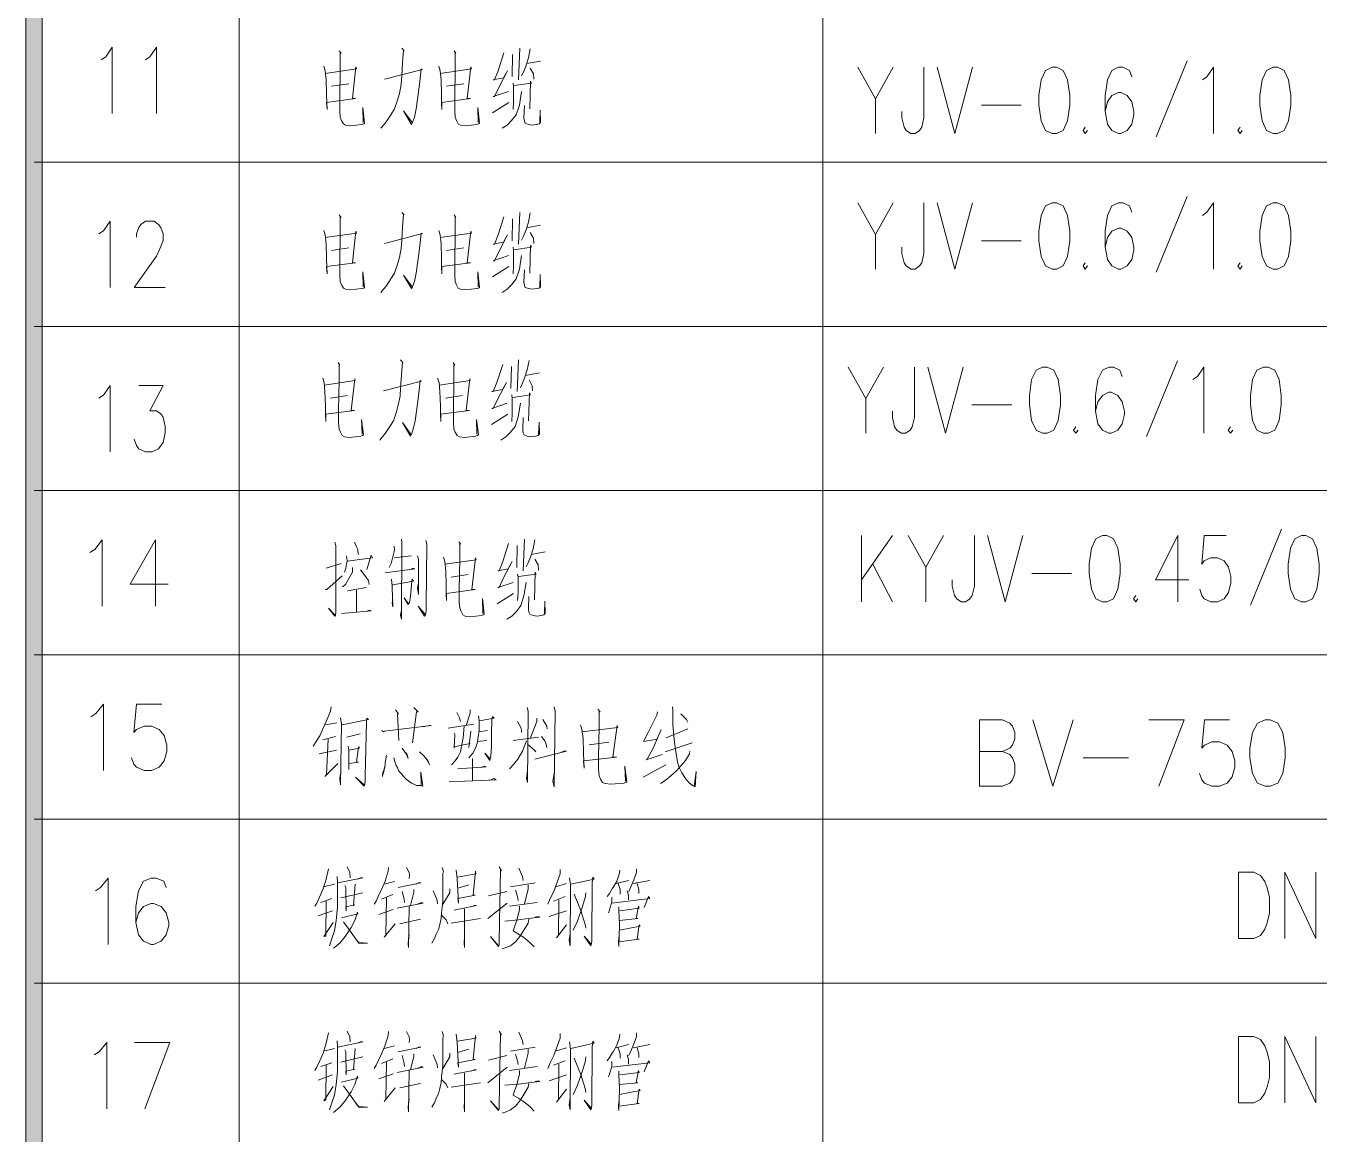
# Model space of a CAD drawing. Header units: millimetres. Extents: x 0 to 586, y 0 to 414.
# Drawn here: x 372.7 to 434.8, y 204.3 to 257.6 of the extents above; entities that cross this region are included whole.
import ezdxf

# ---------------------------------------------------------------- set-up
doc = ezdxf.new("R2010")
doc.units = ezdxf.units.MM

msp = doc.modelspace()

# ---------------------------------------------------------------- hatches: boundary and pattern name
h = msp.add_hatch(color=0)
h.dxf.hatch_style = 2
h.paths.add_polyline_path([(372.685028, 349.013639), (373.47525, 348.223417), (373.47525, 117.323306), (372.685028, 116.536611)])

# ---------------------------------------------------------------- linework, layer by layer
at = {"color": 0, "lineweight": 0}
for points in [[(372.685028, 349.013639), (373.47525, 348.223417), (373.47525, 117.323306), (372.685028, 116.536611)], [(421.996306, 255.573389), (421.675278, 255.421694), (421.463611, 254.966611), (421.357778, 254.208139), (421.357778, 253.753056), (421.463611, 252.994583), (421.675278, 252.5395), (421.996306, 252.387806), (422.207972, 252.387806), (422.525472, 252.5395), (422.737139, 252.994583), (422.842972, 253.753056), (422.842972, 254.208139), (422.737139, 254.966611), (422.525472, 255.421694), (422.207972, 255.573389)], [(432.611389, 255.573389), (432.293889, 255.421694), (432.082222, 254.966611), (431.976389, 254.208139), (431.976389, 253.753056), (432.082222, 252.994583), (432.293889, 252.5395), (432.611389, 252.387806), (432.826583, 252.387806), (433.144083, 252.5395), (433.35575, 252.994583), (433.461583, 253.753056), (433.461583, 254.208139), (433.35575, 254.966611), (433.144083, 255.421694), (432.826583, 255.573389)], [(421.996306, 249.061111), (421.675278, 248.909417), (421.463611, 248.454333), (421.357778, 247.695861), (421.357778, 247.240778), (421.463611, 246.482306), (421.675278, 246.027222), (421.996306, 245.875528), (422.207972, 245.875528), (422.525472, 246.027222), (422.737139, 246.482306), (422.842972, 247.240778), (422.842972, 247.695861), (422.737139, 248.454333), (422.525472, 248.909417), (422.207972, 249.061111)], [(432.611389, 249.061111), (432.293889, 248.909417), (432.082222, 248.454333), (431.976389, 247.695861), (431.976389, 247.240778), (432.082222, 246.482306), (432.293889, 246.027222), (432.611389, 245.875528), (432.826583, 245.875528), (433.144083, 246.027222), (433.35575, 246.482306), (433.461583, 247.240778), (433.461583, 247.695861), (433.35575, 248.454333), (433.144083, 248.909417), (432.826583, 249.061111)], [(421.537694, 241.173), (421.220194, 241.021306), (421.005, 240.56975), (420.899167, 239.811278), (420.899167, 239.356194), (421.005, 238.597722), (421.220194, 238.142639), (421.537694, 237.990944), (421.749361, 237.990944), (422.066861, 238.142639), (422.282056, 238.597722), (422.387889, 239.356194), (422.387889, 239.811278), (422.282056, 240.56975), (422.066861, 241.021306), (421.749361, 241.173)], [(432.156306, 241.173), (431.835278, 241.021306), (431.623611, 240.56975), (431.517778, 239.811278), (431.517778, 239.356194), (431.623611, 238.597722), (431.835278, 238.142639), (432.156306, 237.990944), (432.367972, 237.990944), (432.685472, 238.142639), (432.897139, 238.597722), (433.002972, 239.356194), (433.002972, 239.811278), (432.897139, 240.56975), (432.685472, 241.021306), (432.367972, 241.173)], [(424.416361, 233.07675), (424.095333, 232.925056), (423.883667, 232.469972), (423.777833, 231.7115), (423.777833, 231.256417), (423.883667, 230.497944), (424.095333, 230.042861), (424.416361, 229.891167), (424.628028, 229.891167), (424.945528, 230.042861), (425.157194, 230.497944), (425.266556, 231.256417), (425.266556, 231.7115), (425.157194, 232.469972), (424.945528, 232.925056), (424.628028, 233.07675)], [(433.969583, 233.07675), (433.652083, 232.925056), (433.440417, 232.469972), (433.334583, 231.7115), (433.334583, 231.256417), (433.440417, 230.497944), (433.652083, 230.042861), (433.969583, 229.891167), (434.184778, 229.891167), (434.502278, 230.042861), (434.713944, 230.497944), (434.819778, 231.256417), (434.819778, 231.7115), (434.713944, 232.469972), (434.502278, 232.925056), (434.184778, 233.07675)], [(432.223333, 224.225556), (431.856444, 224.073861), (431.616556, 223.618778), (431.493083, 222.860306), (431.493083, 222.405222), (431.616556, 221.64675), (431.856444, 221.191667), (432.223333, 221.039972), (432.463222, 221.039972), (432.830111, 221.191667), (433.07, 221.64675), (433.193472, 222.405222), (433.193472, 222.860306), (433.07, 223.618778), (432.830111, 224.073861), (432.463222, 224.225556)], [(430.94275, 213.723361), (430.94275, 216.908944), (431.687111, 216.908944), (432.004611, 216.75725), (432.219806, 216.453861), (432.325639, 216.150472), (432.431472, 215.695389), (432.431472, 214.936917), (432.325639, 214.481833), (432.219806, 214.178444), (432.004611, 213.875056), (431.687111, 213.723361)], [(430.94275, 205.83525), (430.94275, 209.020833), (431.687111, 209.020833), (432.004611, 208.869139), (432.219806, 208.56575), (432.325639, 208.262361), (432.431472, 207.807278), (432.431472, 207.048806), (432.325639, 206.593722), (432.219806, 206.290333), (432.004611, 205.986944), (431.687111, 205.83525)]]:
    msp.add_lwpolyline(points, close=True, dxfattribs=at)
for points in [[(382.93675, 348.618528), (382.93675, 116.928194)], [(410.982583, 348.618528), (410.982583, 116.928194)], [(410.982583, 348.618528), (410.982583, 116.928194)], [(410.982583, 348.618528), (410.982583, 116.928194)], [(376.304528, 255.926167), (376.519722, 256.077861), (376.837222, 256.532944), (376.837222, 253.347361)], [(378.42825, 255.926167), (378.639917, 256.077861), (378.960944, 256.532944), (378.960944, 253.347361)], [(387.741583, 256.367139), (387.829778, 256.243667), (387.787444, 256.271889), (387.787444, 255.527528), (387.766278, 254.070556), (387.766278, 253.477889), (387.787444, 253.167444), (387.850944, 253.012222), (387.939139, 252.857), (388.0485, 252.797028), (388.288389, 252.765278), (388.831667, 252.82525), (388.916333, 252.857), (388.962194, 252.88875), (388.874, 253.633111), (388.895167, 252.9205)], [(390.743722, 256.490611), (390.853083, 256.367139), (390.828389, 256.398889), (390.786056, 255.778), (390.743722, 255.157111), (390.722556, 254.751417), (390.634361, 254.3175), (390.525, 253.943556), (390.394472, 253.573139), (390.221611, 253.290917), (390.002889, 252.95225), (389.872361, 252.797028), (389.741833, 252.641806)], [(393.266083, 256.367139), (393.35075, 256.243667), (393.308417, 256.271889), (393.308417, 255.527528), (393.28725, 254.070556), (393.28725, 253.477889), (393.308417, 253.167444), (393.371917, 253.012222), (393.460111, 252.857), (393.569472, 252.797028), (393.809361, 252.765278), (394.352639, 252.82525), (394.437306, 252.857), (394.483167, 252.88875), (394.394972, 253.633111), (394.416139, 252.9205)], [(395.654389, 256.271889), (395.372167, 255.404056), (395.199306, 254.970139), (395.132278, 254.970139), (395.633222, 255.061861), (395.830778, 255.404056), (395.418028, 254.627944), (395.199306, 254.162278), (395.132278, 254.162278), (395.873111, 254.409222)], [(396.067139, 256.180167), (396.045972, 255.125361)], [(396.416389, 256.490611), (396.349361, 254.970139)], [(396.917333, 256.458861), (396.829139, 256.024944), (396.698611, 255.622778), (396.58925, 255.340556), (396.504583, 255.157111)], [(387.004278, 255.622778), (387.067778, 255.404056), (387.113639, 254.970139), (387.134806, 254.28575), (387.134806, 254.225778), (387.155972, 253.541389), (387.134806, 253.883583), (388.52475, 254.070556), (388.373056, 254.070556), (388.545917, 255.591028), (388.570611, 255.495778), (387.067778, 255.280583)], [(389.918222, 255.001889), (391.742083, 255.467556), (391.678583, 255.495778), (391.632722, 255.030111), (391.569222, 254.504472), (391.502194, 254.038806), (391.438694, 253.573139), (391.3505, 253.167444), (391.265833, 252.9205), (391.219972, 252.82525), (390.828389, 253.477889), (391.241139, 252.9205)], [(392.52525, 255.622778), (392.58875, 255.404056), (392.634611, 254.970139), (392.655778, 254.28575), (392.655778, 254.225778), (392.676944, 253.541389), (392.655778, 253.883583), (394.045722, 254.070556), (393.894028, 254.070556), (394.066889, 255.591028), (394.091583, 255.495778), (392.58875, 255.280583)], [(396.740944, 255.74625), (397.41475, 255.869722)], [(396.917333, 255.527528), (397.069028, 255.248833), (397.090194, 255.001889)], [(412.651222, 255.573389), (413.501417, 254.056444), (414.351611, 255.573389)], [(415.836806, 255.573389), (415.836806, 253.146278), (415.730972, 252.691194), (415.625139, 252.5395), (415.413472, 252.387806), (415.201806, 252.387806), (414.986611, 252.5395), (414.880778, 252.691194), (414.774944, 253.146278), (414.774944, 253.449667)], [(416.475333, 255.573389), (417.322, 252.387806), (418.172194, 255.573389)], [(425.816889, 255.118306), (425.711056, 255.421694), (425.393556, 255.573389), (425.181889, 255.573389), (424.860861, 255.421694), (424.649194, 254.966611), (424.543361, 254.208139), (424.543361, 253.449667), (424.649194, 252.842889), (424.860861, 252.5395), (425.181889, 252.387806), (425.287722, 252.387806), (425.605222, 252.5395), (425.816889, 252.842889), (425.922722, 253.297972), (425.922722, 253.449667), (425.816889, 253.90475), (425.605222, 254.208139), (425.287722, 254.359833), (425.181889, 254.359833), (424.860861, 254.208139), (424.649194, 253.90475), (424.543361, 253.449667)], [(428.473306, 255.876778), (426.984583, 252.236111)], [(429.214139, 254.966611), (429.429333, 255.118306), (429.746833, 255.573389), (429.746833, 252.387806)], [(387.374694, 254.659694), (388.200194, 254.783167)], [(392.895667, 254.659694), (393.721167, 254.783167)], [(396.091833, 254.814917), (396.113, 254.659694), (396.113, 253.975306), (396.113, 253.915333), (396.091833, 253.541389)], [(396.134167, 254.691444), (396.980833, 254.814917), (396.9385, 254.906639), (396.892639, 253.573139)], [(396.504583, 254.409222), (396.395222, 253.756583), (396.243528, 253.290917), (396.024806, 253.012222), (395.806083, 252.797028), (395.569722, 252.641806)], [(395.111111, 253.386167), (395.894278, 253.883583)], [(396.635111, 253.728361), (396.610417, 253.135694), (396.635111, 252.980472), (396.677444, 252.88875), (396.829139, 252.82525), (397.023167, 252.797028), (397.220722, 252.82525), (397.35125, 252.857), (397.41475, 252.9205), (397.393583, 253.509639), (397.372417, 252.9205)], [(413.501417, 254.056444), (413.501417, 252.387806)], [(418.599056, 253.753056), (420.507583, 253.753056)], [(423.587333, 252.691194), (423.4815, 252.5395), (423.587333, 252.387806), (423.693167, 252.5395)], [(431.020361, 252.691194), (430.914528, 252.5395), (431.020361, 252.387806), (431.126194, 252.5395)], [(373.080139, 251.011972), (532.599194, 251.011972)], [(428.473306, 249.3645), (426.984583, 245.723833)], [(390.743722, 248.6025), (390.853083, 248.479028), (390.828389, 248.510778), (390.786056, 247.889889), (390.743722, 247.269), (390.722556, 246.863306), (390.634361, 246.429389), (390.525, 246.058972), (390.394472, 245.685028), (390.221611, 245.406333), (390.002889, 245.064139), (389.872361, 244.908917), (389.741833, 244.753694)], [(396.416389, 248.6025), (396.349361, 247.082028)], [(396.917333, 248.574278), (396.829139, 248.136833), (396.698611, 247.734667), (396.58925, 247.455972), (396.504583, 247.269)], [(412.651222, 249.061111), (413.501417, 247.544167), (414.351611, 249.061111)], [(415.836806, 249.061111), (415.836806, 246.634), (415.730972, 246.178917), (415.625139, 246.027222), (415.413472, 245.875528), (415.201806, 245.875528), (414.986611, 246.027222), (414.880778, 246.178917), (414.774944, 246.634), (414.774944, 246.937389)], [(416.475333, 249.061111), (417.322, 245.875528), (418.172194, 249.061111)], [(425.816889, 248.606028), (425.711056, 248.909417), (425.393556, 249.061111), (425.181889, 249.061111), (424.860861, 248.909417), (424.649194, 248.454333), (424.543361, 247.695861), (424.543361, 246.937389), (424.649194, 246.330611), (424.860861, 246.027222), (425.181889, 245.875528), (425.287722, 245.875528), (425.605222, 246.027222), (425.816889, 246.330611), (425.922722, 246.785694), (425.922722, 246.937389), (425.816889, 247.392472), (425.605222, 247.695861), (425.287722, 247.847556), (425.181889, 247.847556), (424.860861, 247.695861), (424.649194, 247.392472), (424.543361, 246.937389)], [(429.214139, 248.454333), (429.429333, 248.606028), (429.746833, 249.061111), (429.746833, 245.875528)], [(376.198694, 247.565333), (376.410361, 247.717028), (376.727861, 248.172111), (376.727861, 244.986528)], [(378.001389, 247.413639), (378.001389, 247.565333), (378.107222, 247.868722), (378.213056, 248.020417), (378.42825, 248.172111), (378.851583, 248.172111), (379.06325, 248.020417), (379.169083, 247.868722), (379.274917, 247.565333), (379.274917, 247.261944), (379.169083, 246.958556), (378.957417, 246.503472), (377.895556, 244.986528), (379.38075, 244.986528)], [(387.741583, 248.479028), (387.829778, 248.355556), (387.787444, 248.387306), (387.787444, 247.639417), (387.766278, 246.182444), (387.766278, 245.593306), (387.787444, 245.279333), (387.850944, 245.124111), (387.939139, 244.968889), (388.0485, 244.908917), (388.288389, 244.877167), (388.831667, 244.940667), (388.916333, 244.968889), (388.962194, 245.000639), (388.874, 245.748528), (388.895167, 245.032389)], [(393.266083, 248.479028), (393.35075, 248.355556), (393.308417, 248.387306), (393.308417, 247.639417), (393.28725, 246.182444), (393.28725, 245.593306), (393.308417, 245.279333), (393.371917, 245.124111), (393.460111, 244.968889), (393.569472, 244.908917), (393.809361, 244.877167), (394.352639, 244.940667), (394.437306, 244.968889), (394.483167, 245.000639), (394.394972, 245.748528), (394.416139, 245.032389)], [(395.654389, 248.387306), (395.372167, 247.515944), (395.199306, 247.082028), (395.132278, 247.082028), (395.633222, 247.17375), (395.830778, 247.515944), (395.418028, 246.739833), (395.199306, 246.274167), (395.132278, 246.274167), (395.873111, 246.524639)], [(396.067139, 248.292056), (396.045972, 247.23725)], [(396.740944, 247.858139), (397.41475, 247.981611)], [(387.004278, 247.734667), (387.067778, 247.515944), (387.113639, 247.082028), (387.134806, 246.397639), (387.134806, 246.337667), (387.155972, 245.653278), (387.134806, 245.995472), (388.52475, 246.182444), (388.373056, 246.182444), (388.545917, 247.702917), (388.570611, 247.611194), (387.067778, 247.392472)], [(389.918222, 247.113778), (391.742083, 247.579444), (391.678583, 247.611194), (391.632722, 247.145528), (391.569222, 246.616361), (391.502194, 246.150694), (391.438694, 245.685028), (391.3505, 245.279333), (391.265833, 245.032389), (391.219972, 244.940667), (390.828389, 245.593306), (391.241139, 245.032389)], [(392.52525, 247.734667), (392.58875, 247.515944), (392.634611, 247.082028), (392.655778, 246.397639), (392.655778, 246.337667), (392.676944, 245.653278), (392.655778, 245.995472), (394.045722, 246.182444), (393.894028, 246.182444), (394.066889, 247.702917), (394.091583, 247.611194), (392.58875, 247.392472)], [(396.917333, 247.639417), (397.069028, 247.360722), (397.090194, 247.113778)], [(413.501417, 247.544167), (413.501417, 245.875528)], [(387.374694, 246.771583), (388.200194, 246.895056)], [(392.895667, 246.771583), (393.721167, 246.895056)], [(396.091833, 246.926806), (396.113, 246.771583), (396.113, 246.087194), (396.113, 246.027222), (396.091833, 245.653278)], [(396.134167, 246.803333), (396.980833, 246.926806), (396.9385, 247.018528), (396.892639, 245.685028)], [(418.599056, 247.240778), (420.507583, 247.240778)], [(396.504583, 246.524639), (396.395222, 245.872), (396.243528, 245.406333), (396.024806, 245.124111), (395.806083, 244.908917), (395.569722, 244.753694)], [(423.587333, 246.178917), (423.4815, 246.027222), (423.587333, 245.875528), (423.693167, 246.027222)], [(431.020361, 246.178917), (430.914528, 246.027222), (431.020361, 245.875528), (431.126194, 246.027222)], [(395.111111, 245.498056), (395.894278, 245.995472)], [(396.635111, 245.84025), (396.610417, 245.251111), (396.635111, 245.095889), (396.677444, 245.000639), (396.829139, 244.940667), (397.023167, 244.908917), (397.220722, 244.940667), (397.35125, 244.968889), (397.41475, 245.032389), (397.393583, 245.621528), (397.372417, 245.032389)], [(373.080139, 243.127389), (532.599194, 243.127389)], [(387.688667, 241.388194), (387.776861, 241.264722), (387.731, 241.296472), (387.731, 240.552111), (387.709833, 239.091611), (387.709833, 238.502472), (387.731, 238.192028), (387.798028, 238.036806), (387.882694, 237.881583), (387.992056, 237.818083), (388.231944, 237.786333), (388.775222, 237.849833), (388.863417, 237.881583), (388.90575, 237.909806), (388.817556, 238.657694), (388.838722, 237.941556)], [(390.687278, 241.511667), (390.796639, 241.388194), (390.775472, 241.419944), (390.729611, 240.799056), (390.687278, 240.178167), (390.666111, 239.772472), (390.577917, 239.338556), (390.472083, 238.968139), (390.341556, 238.594194), (390.165167, 238.3155), (389.949972, 237.973306), (389.819444, 237.818083), (389.688917, 237.662861)], [(393.209639, 241.388194), (393.297833, 241.264722), (393.251972, 241.296472), (393.251972, 240.552111), (393.230806, 239.091611), (393.230806, 238.502472), (393.251972, 238.192028), (393.319, 238.036806), (393.403667, 237.881583), (393.513028, 237.818083), (393.752917, 237.786333), (394.296194, 237.849833), (394.384389, 237.881583), (394.426722, 237.909806), (394.338528, 238.657694), (394.359694, 237.941556)], [(395.601472, 241.296472), (395.31925, 240.425111), (395.142861, 239.991194), (395.079361, 239.991194), (395.580306, 240.086444), (395.774333, 240.425111), (395.361583, 239.649), (395.142861, 239.183333), (395.079361, 239.183333), (395.816667, 239.433806)], [(396.014222, 241.201222), (395.993056, 240.146417)], [(396.359944, 241.511667), (396.296444, 239.991194)], [(396.860889, 241.483444), (396.772694, 241.046), (396.642167, 240.643833), (396.536333, 240.365139), (396.448139, 240.178167)], [(412.192611, 241.173), (413.042806, 239.659583), (413.893, 241.173)], [(415.378194, 241.173), (415.378194, 238.749417), (415.272361, 238.294333), (415.166528, 238.142639), (414.954861, 237.990944), (414.743194, 237.990944), (414.531528, 238.142639), (414.422167, 238.294333), (414.316333, 238.749417), (414.316333, 239.052806)], [(416.016722, 241.173), (416.866917, 237.990944), (417.713583, 241.173)], [(425.358278, 240.721444), (425.252444, 241.021306), (424.934944, 241.173), (424.723278, 241.173), (424.405778, 241.021306), (424.190583, 240.56975), (424.08475, 239.811278), (424.08475, 239.052806), (424.190583, 238.446028), (424.405778, 238.142639), (424.723278, 237.990944), (424.829111, 237.990944), (425.146611, 238.142639), (425.358278, 238.446028), (425.467639, 238.901111), (425.467639, 239.052806), (425.358278, 239.507889), (425.146611, 239.811278), (424.829111, 239.962972), (424.723278, 239.962972), (424.405778, 239.811278), (424.190583, 239.507889), (424.08475, 239.052806)], [(428.014694, 241.476389), (426.5295, 237.83925)], [(428.759056, 240.56975), (428.970722, 240.721444), (429.288222, 241.173), (429.288222, 237.990944)], [(386.947833, 240.643833), (387.014861, 240.425111), (387.057194, 239.991194), (387.078361, 239.306806), (387.078361, 239.246833), (387.099528, 238.562444), (387.078361, 238.904639), (388.471833, 239.091611), (388.320139, 239.091611), (388.493, 240.612083), (388.514167, 240.520361), (387.014861, 240.301639)], [(389.861778, 240.022944), (391.689167, 240.488611), (391.622139, 240.520361), (391.579806, 240.054694), (391.512778, 239.525528), (391.449278, 239.059861), (391.38225, 238.594194), (391.297583, 238.192028), (391.209389, 237.941556), (391.167056, 237.849833), (390.775472, 238.502472), (391.188222, 237.941556)], [(392.468806, 240.643833), (392.535833, 240.425111), (392.578167, 239.991194), (392.599333, 239.306806), (392.599333, 239.246833), (392.624028, 238.562444), (392.599333, 238.904639), (393.992806, 239.091611), (393.841111, 239.091611), (394.013972, 240.612083), (394.035139, 240.520361), (392.535833, 240.301639)], [(396.688028, 240.767306), (397.361833, 240.890778)], [(396.860889, 240.552111), (397.012583, 240.269889), (397.03375, 240.022944)], [(376.198694, 239.677222), (376.410361, 239.828917), (376.727861, 240.284), (376.727861, 237.098417)], [(378.107222, 240.284), (379.274917, 240.284), (378.639917, 239.070444), (378.957417, 239.070444), (379.169083, 238.91875), (379.274917, 238.767056), (379.38075, 238.311972), (379.38075, 238.008583), (379.274917, 237.5535), (379.06325, 237.250111), (378.74575, 237.098417), (378.42825, 237.098417), (378.107222, 237.250111), (378.001389, 237.401806), (377.895556, 237.705194)], [(396.077722, 239.7125), (396.927917, 239.835972), (396.882056, 239.931222), (396.839722, 238.594194)], [(387.31825, 239.68075), (388.14375, 239.804222)], [(392.839222, 239.68075), (393.664722, 239.804222)], [(396.448139, 239.433806), (396.338778, 238.781167), (396.187083, 238.3155), (395.968361, 238.036806), (395.753167, 237.818083), (395.513278, 237.662861)], [(396.035389, 239.835972), (396.056556, 239.68075), (396.056556, 238.996361), (396.056556, 238.936389), (396.035389, 238.562444)], [(413.042806, 239.659583), (413.042806, 237.990944)], [(418.140444, 239.356194), (420.0525, 239.356194)], [(395.058194, 238.407222), (395.837833, 238.904639)], [(396.578667, 238.749417), (396.5575, 238.160278), (396.578667, 238.005056), (396.621, 237.909806), (396.772694, 237.849833), (396.97025, 237.818083), (397.164278, 237.849833), (397.294806, 237.881583), (397.361833, 237.941556), (397.340667, 238.530694), (397.315972, 237.941556)], [(423.128722, 238.294333), (423.022889, 238.142639), (423.128722, 237.990944), (423.238083, 238.142639)], [(430.56175, 238.294333), (430.455917, 238.142639), (430.56175, 237.990944), (430.667583, 238.142639)], [(373.080139, 235.239278), (532.599194, 235.239278)], [(412.841722, 229.891167), (412.841722, 233.07675)], [(414.330444, 233.07675), (412.841722, 230.953028)], [(415.071278, 233.07675), (415.921472, 231.559806), (416.771667, 233.07675)], [(418.256861, 233.07675), (418.256861, 230.649639), (418.151028, 230.194556), (418.045194, 230.042861), (417.833528, 229.891167), (417.621861, 229.891167), (417.406667, 230.042861), (417.300833, 230.194556), (417.195, 230.649639), (417.195, 230.953028)], [(418.895389, 233.07675), (419.742056, 229.891167), (420.59225, 233.07675)], [(428.025278, 233.07675), (426.963417, 230.953028), (428.557972, 230.953028)], [(428.025278, 233.07675), (428.025278, 229.891167)], [(430.360667, 233.07675), (429.298806, 233.07675), (429.192972, 231.7115), (429.298806, 231.863194), (429.616306, 232.014889), (429.937333, 232.014889), (430.254833, 231.863194), (430.4665, 231.559806), (430.572333, 231.104722), (430.572333, 230.801333), (430.4665, 230.34625), (430.254833, 230.042861), (429.937333, 229.891167), (429.616306, 229.891167), (429.298806, 230.042861), (429.192972, 230.194556), (429.087139, 230.497944)], [(433.017083, 233.380139), (431.528361, 229.739472)], [(375.750667, 232.261833), (375.994083, 232.413528), (376.357444, 232.868611), (376.357444, 229.683028)], [(378.908028, 232.868611), (377.694472, 230.744889), (379.514806, 230.744889)], [(378.908028, 232.868611), (378.908028, 229.683028)], [(387.533444, 232.755722), (387.575778, 232.6005), (387.575778, 229.400806), (387.554611, 229.245583), (387.533444, 229.213833), (387.230056, 229.587778), (387.533444, 229.277333)], [(388.468306, 232.755722), (388.577667, 232.537), (388.641167, 232.413528), (388.641167, 232.318278), (388.662333, 232.163056)], [(390.380361, 232.56875), (390.401528, 232.381778), (390.228667, 231.729139), (390.140472, 231.542167)], [(390.729611, 232.910944), (390.750778, 232.755722), (390.729611, 229.058611), (390.68375, 229.277333), (390.729611, 229.492528)], [(391.900833, 232.847444), (391.946694, 232.660472), (391.922, 229.6795), (391.922, 229.492528), (391.900833, 229.337306), (391.879667, 229.277333), (391.837333, 229.213833), (391.533944, 229.6795), (391.879667, 229.277333)], [(393.488333, 232.783944), (393.576528, 232.660472), (393.530667, 232.692222), (393.530667, 231.947861), (393.5095, 230.487361), (393.5095, 229.898222), (393.530667, 229.587778), (393.597694, 229.432556), (393.685889, 229.277333), (393.791722, 229.213833), (394.031611, 229.182083), (394.574889, 229.245583), (394.663083, 229.277333), (394.705417, 229.309083), (394.617222, 230.053444), (394.641917, 229.337306)], [(395.880167, 232.692222), (395.597944, 231.824389), (395.421556, 231.386944), (395.358056, 231.386944), (395.859, 231.482194), (396.053028, 231.824389), (395.640278, 231.04475), (395.421556, 230.579083), (395.358056, 230.579083), (396.095361, 230.829556)], [(396.292917, 232.6005), (396.27175, 231.542167)], [(396.638639, 232.910944), (396.575139, 231.386944)], [(397.139583, 232.879194), (397.054917, 232.445278), (396.924389, 232.039583), (396.815028, 231.760889), (396.726833, 231.573917)], [(388.097889, 232.103083), (388.119056, 231.852611), (388.097889, 231.697389), (388.055556, 231.510417), (387.988528, 231.326972)], [(388.119056, 231.852611), (389.336139, 232.007833), (389.272639, 232.134833), (389.075083, 231.450444)], [(390.380361, 232.007833), (391.205861, 232.103083)], [(391.50925, 232.103083), (391.555111, 231.947861), (391.555111, 230.240417), (391.50925, 230.550861), (391.533944, 230.734306)], [(392.751028, 232.039583), (392.814528, 231.824389), (392.856861, 231.386944), (392.881556, 230.706083), (392.881556, 230.642583), (392.902722, 229.958194), (392.881556, 230.300389), (394.2715, 230.487361), (394.119806, 230.487361), (394.292667, 232.007833), (394.313833, 231.916111), (392.814528, 231.697389)], [(396.966722, 232.163056), (397.640528, 232.290056)], [(397.139583, 231.947861), (397.291278, 231.669167), (397.315972, 231.418694)], [(387.120694, 231.510417), (387.836833, 231.729139)], [(388.380111, 231.542167), (388.380111, 231.326972), (388.186083, 230.984778), (388.034389, 230.734306), (387.903861, 230.610833)], [(388.750528, 231.418694), (388.771694, 231.418694), (389.053917, 231.04475), (389.142111, 230.921278), (389.184444, 230.734306)], [(389.946444, 231.295222), (391.378722, 231.482194), (391.357556, 231.482194), (391.272889, 231.510417), (391.163528, 231.450444)], [(393.117917, 231.0765), (393.943417, 231.199972)], [(396.314083, 231.231722), (396.33525, 231.0765), (396.33525, 230.395639), (396.33525, 230.332139), (396.314083, 229.958194)], [(396.356417, 231.10825), (397.206611, 231.231722), (397.16075, 231.326972), (397.118417, 229.989944)], [(413.374417, 231.7115), (414.330444, 229.891167)], [(415.921472, 231.559806), (415.921472, 229.891167)], [(421.019111, 231.256417), (422.927639, 231.256417)], [(387.074833, 230.487361), (387.141861, 230.487361), (387.879167, 231.14)], [(388.140222, 230.423861), (389.03275, 230.579083)], [(390.249833, 230.984778), (390.292167, 230.642583), (390.292167, 230.579083), (390.313333, 229.64775), (390.292167, 229.834722), (390.313333, 229.989944)], [(390.313333, 230.706083), (391.315222, 230.889528), (391.248194, 230.984778), (391.205861, 230.734306), (391.184694, 230.332139), (391.142361, 230.053444), (391.117667, 229.866472), (391.054167, 229.77475), (390.860139, 230.085194), (391.075333, 229.802972)], [(396.726833, 230.829556), (396.617472, 230.176917), (396.465778, 229.71125), (396.250583, 229.432556), (396.031861, 229.213833), (395.791972, 229.058611)], [(388.577667, 230.455611), (388.577667, 229.400806)], [(395.336889, 229.802972), (396.120056, 230.300389)], [(396.857361, 230.145167), (396.836194, 229.556028), (396.857361, 229.400806), (396.899694, 229.309083), (397.054917, 229.245583), (397.248944, 229.213833), (397.442972, 229.245583), (397.5735, 229.277333), (397.640528, 229.337306), (397.619361, 229.929972), (397.598194, 229.337306)], [(426.007389, 230.194556), (425.901556, 230.042861), (426.007389, 229.891167), (426.113222, 230.042861)], [(387.858, 229.337306), (389.272639, 229.464306), (389.184444, 229.492528), (389.053917, 229.432556)], [(373.080139, 227.351167), (532.599194, 227.351167)], [(375.814167, 224.37725), (376.054056, 224.528944), (376.420944, 224.9805), (376.420944, 221.798444)], [(379.211417, 224.9805), (377.997861, 224.9805), (377.874389, 223.618778), (377.997861, 223.770472), (378.361222, 223.922167), (378.724583, 223.922167), (379.087944, 223.770472), (379.331361, 223.467083), (379.454833, 223.012), (379.454833, 222.708611), (379.331361, 222.253528), (379.087944, 221.950139), (378.724583, 221.798444), (378.361222, 221.798444), (377.997861, 221.950139), (377.874389, 222.101833), (377.754444, 222.405222)], [(387.353528, 224.857028), (387.328833, 224.638306), (387.131278, 224.172639), (386.958417, 223.802222), (386.81025, 223.460028), (386.633861, 223.181333), (386.485694, 222.962611)], [(387.801556, 224.327861), (387.850944, 224.017417), (387.801556, 221.099944), (387.776861, 221.410389), (387.801556, 221.629111)], [(390.436806, 224.701806), (390.584972, 224.514833), (390.535583, 224.514833), (390.609667, 223.241306)], [(391.329333, 224.825278), (391.526889, 224.610083), (391.452806, 224.610083), (391.25525, 223.117833)], [(393.393083, 224.578333), (393.516556, 224.327861), (393.565944, 224.144417)], [(394.038667, 224.701806), (394.038667, 224.546583), (393.837583, 223.957444)], [(394.433778, 224.423111), (394.458472, 224.172639), (394.458472, 223.706972), (394.409083, 223.396528), (394.384389, 223.149583), (394.285611, 222.870889), (394.162139, 222.620417), (393.964583, 222.405222)], [(394.483167, 224.172639), (395.181667, 224.299639), (395.104056, 224.391361), (395.079361, 224.204389), (395.054667, 223.5835), (395.054667, 222.930861), (395.029972, 222.496944), (394.980583, 222.278222), (394.733639, 222.620417), (394.980583, 222.373472)], [(396.769167, 224.825278), (396.818556, 224.638306), (396.793861, 221.223417), (396.744472, 221.410389), (396.793861, 221.784333)], [(398.060333, 224.857028), (398.11325, 224.638306), (398.060333, 221.008222), (398.010944, 221.286917), (398.060333, 221.657333)], [(400.173472, 224.733556), (400.27225, 224.610083), (400.222861, 224.638306), (400.222861, 223.893944), (400.198167, 222.433444), (400.198167, 221.844306), (400.222861, 221.533861), (400.296944, 221.378639), (400.395722, 221.223417), (400.522722, 221.163444), (400.794361, 221.131694), (401.41525, 221.191667), (401.514028, 221.223417), (401.563417, 221.255167), (401.464639, 221.999528), (401.489333, 221.286917)], [(403.030972, 224.610083), (403.006278, 224.454861), (402.607639, 223.647), (402.360694, 223.181333), (403.030972, 223.304806)], [(403.750639, 224.857028), (403.775333, 224.701806), (403.775333, 223.989194), (403.824722, 223.460028), (403.849417, 223.149583), (403.898806, 222.807389), (403.948194, 222.496944), (403.997583, 222.1865), (404.075194, 221.939556), (404.198667, 221.689083), (404.371528, 221.410389), (404.544389, 221.223417), (404.720778, 221.068194), (404.84425, 221.008222), (404.893639, 221.752583), (404.794861, 221.036444)], [(404.495, 224.112667), (404.420917, 224.236139), (404.149278, 224.514833)], [(387.081889, 223.989194), (387.628694, 224.080917)], [(387.875639, 223.989194), (389.142111, 224.236139), (389.068028, 224.299639), (389.043333, 224.112667), (388.993944, 221.533861), (388.993944, 221.286917), (388.96925, 221.131694), (388.944556, 221.036444), (388.521222, 221.473889), (388.944556, 221.099944)], [(389.791222, 223.706972), (389.865306, 223.647), (389.914694, 223.67875), (392.151306, 223.957444), (392.073694, 223.957444), (391.752667, 223.893944)], [(392.96975, 223.833972), (394.211528, 224.017417)], [(393.738806, 223.925694), (393.689417, 223.368306), (393.615333, 222.962611), (393.565944, 222.683917), (393.442472, 222.433444), (393.315472, 222.25), (393.142611, 222.063028)], [(394.458472, 223.647), (394.857111, 223.706972)], [(396.299972, 224.144417), (396.472833, 223.862194), (396.497528, 223.738722), (396.497528, 223.61525)], [(397.241889, 224.299639), (397.241889, 224.144417), (396.920861, 223.336556)], [(397.517056, 224.236139), (397.714611, 223.925694), (397.739306, 223.802222)], [(399.330333, 223.989194), (399.404417, 223.770472), (399.453806, 223.336556), (399.4785, 222.652167), (399.4785, 222.588667), (399.503194, 221.907806), (399.4785, 222.25), (401.069528, 222.433444), (400.893139, 222.433444), (401.094222, 223.957444), (401.118917, 223.862194), (399.404417, 223.647)], [(403.203833, 223.770472), (402.829889, 222.870889), (402.533556, 222.341722), (402.484167, 222.309972), (403.253222, 222.560444)], [(403.454306, 223.368306), (404.495, 223.802222)], [(418.510861, 221.039972), (418.510861, 224.225556), (419.600944, 224.225556), (419.967833, 224.073861), (420.087778, 223.922167), (420.207722, 223.618778), (420.207722, 223.315389), (420.087778, 223.012), (419.967833, 222.860306), (419.600944, 222.708611)], [(421.057917, 224.225556), (422.028056, 221.039972), (423.001722, 224.225556)], [(426.638861, 224.225556), (428.33925, 224.225556), (427.125694, 221.039972)], [(430.522944, 224.225556), (429.309389, 224.225556), (429.189444, 222.860306), (429.309389, 223.012), (429.67275, 223.163694), (430.039639, 223.163694), (430.403, 223.012), (430.646417, 222.708611), (430.766361, 222.253528), (430.766361, 221.950139), (430.646417, 221.495056), (430.403, 221.191667), (430.039639, 221.039972), (429.67275, 221.039972), (429.309389, 221.191667), (429.189444, 221.343361), (429.065972, 221.64675)], [(387.554611, 223.428278), (386.958417, 223.273056)], [(387.205361, 223.304806), (387.131278, 221.597361), (387.057194, 221.502111), (387.678083, 222.123)], [(388.747, 223.55175), (388.101417, 223.396528)], [(393.266083, 223.5835), (393.290778, 223.523528), (393.266083, 222.870889), (393.241389, 222.930861), (394.038667, 223.086083)], [(394.063361, 223.67875), (393.964583, 222.902639), (393.989278, 223.026111)], [(394.832417, 223.241306), (394.384389, 223.181333)], [(396.744472, 223.213083), (396.546917, 222.715667), (396.324667, 222.341722), (396.123583, 222.094778), (395.926028, 221.876056)], [(396.098889, 223.241306), (397.315972, 223.396528)], [(397.464139, 223.428278), (397.615833, 223.213083), (397.689917, 223.057861), (397.714611, 222.902639)], [(399.750139, 223.026111), (400.695583, 223.149583)], [(403.401389, 222.683917), (404.696083, 223.117833)], [(386.782028, 222.588667), (387.604, 222.775639)], [(388.1755, 222.962611), (388.200194, 222.775639), (388.200194, 221.844306), (388.200194, 222.123), (388.672917, 222.1865), (388.574139, 222.1865), (388.672917, 222.930861), (388.722306, 222.870889), (388.200194, 222.775639)], [(390.013472, 222.528694), (389.964083, 222.25), (389.939389, 221.967778), (389.89, 221.752583), (389.840611, 221.597361), (389.815917, 221.502111), (389.815917, 221.629111), (389.89, 221.812556), (389.939389, 221.999528)], [(390.757833, 222.870889), (390.958917, 222.588667), (391.057694, 222.373472), (391.008306, 222.560444), (390.958917, 222.652167)], [(391.6045, 222.683917), (391.777361, 222.528694), (391.925528, 222.373472), (392.024306, 222.1865), (392.073694, 222.063028), (391.999611, 222.25), (391.925528, 222.373472)], [(396.793861, 223.057861), (397.118417, 222.775639), (397.1925, 222.683917)], [(397.143111, 222.341722), (398.656528, 222.715667), (398.55775, 222.743889), (398.384889, 222.652167)], [(404.593778, 222.715667), (404.569083, 222.588667), (404.371528, 222.278222), (404.173972, 222.031278), (403.948194, 221.784333), (403.676556, 221.533861), (403.401389, 221.318667), (403.179139, 221.163444)], [(418.510861, 222.708611), (419.600944, 222.708611), (419.967833, 222.556917), (420.087778, 222.405222), (420.207722, 222.101833), (420.207722, 221.64675), (420.087778, 221.343361), (419.967833, 221.191667), (419.600944, 221.039972), (418.510861, 221.039972)], [(390.362722, 222.405222), (390.412111, 222.21825), (390.4615, 222.063028), (390.535583, 221.939556), (390.584972, 221.784333), (390.68375, 221.689083), (390.757833, 221.597361), (390.831917, 221.502111), (390.958917, 221.378639), (391.082389, 221.286917), (391.205861, 221.191667), (391.329333, 221.131694), (391.452806, 221.068194), (391.6045, 221.068194), (391.752667, 221.036444), (391.653889, 221.720833), (391.678583, 221.068194), (391.579806, 221.068194)], [(393.442472, 221.876056), (394.807722, 221.967778), (394.708944, 221.999528), (394.585472, 221.939556)], [(394.137444, 222.373472), (394.137444, 222.21825), (394.137444, 221.286917)], [(402.336, 221.473889), (403.429611, 222.063028)], [(423.485028, 222.405222), (425.668722, 222.405222)], [(393.019139, 221.255167), (395.280444, 221.346889), (395.181667, 221.410389), (394.955889, 221.318667)], [(373.080139, 219.463056), (532.599194, 219.463056)], [(387.226528, 217.07475), (387.117167, 216.577333), (386.965472, 216.111667), (386.792611, 215.705972), (386.662083, 215.427278), (386.573889, 215.272056)], [(388.115528, 217.166472), (388.246056, 216.887778), (388.27075, 216.640833)], [(390.115778, 217.134722), (390.094611, 216.951278), (389.942917, 216.482083), (389.791222, 216.111667), (389.618361, 215.737722), (389.509, 215.522528), (389.420806, 215.367306)], [(390.965972, 217.134722), (391.0965, 216.887778), (391.117667, 216.764306), (391.0965, 216.609083)], [(392.680472, 217.134722), (392.7475, 216.919528), (392.726333, 216.856028), (392.726333, 215.956444), (392.726333, 215.522528), (392.680472, 215.212083), (392.659306, 214.961611), (392.638139, 214.682917), (392.574639, 214.404222), (392.507611, 214.15375), (392.39825, 213.938556), (392.313583, 213.719833), (392.183056, 213.501111)], [(393.354278, 217.01125), (393.400139, 216.609083), (393.463639, 215.427278), (393.442472, 215.646), (394.267972, 215.801222), (394.183306, 215.801222), (394.289139, 216.951278), (394.310306, 216.824278), (393.421306, 216.669056)], [(395.421556, 217.166472), (395.530917, 216.9795), (395.485056, 217.043), (395.442722, 214.527694), (395.421556, 213.501111), (395.421556, 213.409389), (395.400389, 213.345889), (395.008806, 213.815083), (395.400389, 213.377639)], [(396.377583, 217.1065), (396.550444, 216.700806), (396.571611, 216.513833)], [(398.356667, 217.043), (398.356667, 216.824278), (398.04975, 215.988194), (397.898056, 215.67775), (397.767528, 215.367306)], [(401.22475, 217.01125), (401.203583, 216.856028), (401.073056, 216.482083), (400.896667, 216.171639), (400.8755, 216.143417), (400.723806, 215.892944), (400.614444, 215.737722)], [(402.029083, 217.07475), (402.029083, 216.887778), (401.898556, 216.545583), (401.746861, 216.203389), (401.658667, 215.988194)], [(433.175833, 213.723361), (433.175833, 216.908944), (434.661028, 213.723361), (434.661028, 216.908944)], [(376.029361, 216.016417), (376.272778, 216.168111), (376.636139, 216.623194), (376.636139, 213.437611)], [(379.426611, 216.168111), (379.306667, 216.4715), (378.943306, 216.623194), (378.699889, 216.623194), (378.336528, 216.4715), (378.093111, 216.016417), (377.973167, 215.257944), (377.973167, 214.499472), (378.093111, 213.892694), (378.336528, 213.589306), (378.699889, 213.437611), (378.819833, 213.437611), (379.186722, 213.589306), (379.426611, 213.892694), (379.550083, 214.347778), (379.550083, 214.499472), (379.426611, 214.954556), (379.186722, 215.257944), (378.819833, 215.409639), (378.699889, 215.409639), (378.336528, 215.257944), (378.093111, 214.954556), (377.973167, 214.499472)], [(386.986639, 216.203389), (387.50875, 216.326861)], [(387.639278, 216.700806), (387.660444, 216.422111), (387.660444, 215.861194), (387.660444, 215.212083), (387.596944, 214.591194), (387.50875, 214.093778), (387.378222, 213.719833), (387.268861, 213.377639)], [(387.681611, 216.390361), (388.877528, 216.640833), (388.768167, 216.640833), (388.637639, 216.577333)], [(388.507111, 216.326861), (388.422444, 215.303806), (388.485944, 215.335556), (388.052028, 215.240306), (388.073194, 215.056861), (388.052028, 216.171639), (388.009694, 216.266889)], [(389.900583, 216.326861), (390.398, 216.453861)], [(390.574389, 216.171639), (391.660944, 216.390361), (391.551583, 216.390361), (391.442222, 216.326861)], [(393.442472, 216.143417), (393.964583, 216.298639)], [(395.964833, 216.203389), (397.16075, 216.390361)], [(396.8115, 216.298639), (396.8115, 216.111667), (396.638639, 215.395528)], [(398.137944, 216.203389), (398.660056, 216.358611)], [(398.81175, 216.640833), (398.854083, 216.298639), (398.832917, 213.377639), (398.790583, 213.628111), (398.832917, 213.970306)], [(398.87525, 216.326861), (399.9865, 216.577333), (399.919472, 216.669056), (399.898306, 216.390361), (399.877139, 213.628111), (399.855972, 213.472889), (399.834806, 213.377639), (399.506722, 213.843306), (399.855972, 213.441139)], [(401.051889, 216.358611), (401.6375, 216.513833)], [(401.136556, 216.358611), (401.245917, 216.079917), (401.245917, 215.861194)], [(401.856222, 216.358611), (402.660556, 216.513833)], [(402.05025, 216.358611), (402.138444, 216.079917), (402.138444, 215.892944)], [(387.378222, 215.646), (386.856111, 215.459028)], [(387.812139, 215.67775), (388.877528, 215.924694)], [(390.313333, 215.832972), (389.770056, 215.61425)], [(390.009944, 215.67775), (389.98525, 213.875056), (389.900583, 213.783333), (390.422694, 214.435972)], [(390.768417, 215.988194), (390.856611, 215.61425), (390.877778, 215.459028)], [(391.332861, 216.079917), (391.332861, 215.956444), (391.16, 215.303806)], [(392.246556, 216.016417), (392.419417, 215.646), (392.444111, 215.55075), (392.465278, 215.395528)], [(393.050889, 216.111667), (393.050889, 215.924694), (392.726333, 215.367306)], [(394.920611, 215.769472), (395.788444, 215.988194)], [(396.204722, 216.048167), (396.310556, 215.737722), (396.33525, 215.55075)], [(398.593028, 215.737722), (398.028583, 215.522528)], [(399.594917, 215.924694), (399.57375, 215.737722), (399.418528, 215.212083), (399.182167, 214.559444), (398.984611, 214.125528)], [(399.030472, 215.861194), (399.376194, 214.993361), (399.376194, 214.961611), (399.506722, 214.559444), (399.57375, 214.340722), (399.594917, 214.21725)], [(400.833167, 215.705972), (400.833167, 215.490778), (400.812, 215.367306), (400.766139, 215.212083), (400.723806, 215.085083), (400.681472, 214.961611)], [(400.833167, 215.427278), (402.660556, 215.646), (402.593528, 215.737722), (402.3995, 215.212083)], [(401.570472, 216.016417), (401.6375, 215.801222), (401.6375, 215.5825)], [(386.725583, 214.806389), (387.420556, 215.056861)], [(387.117167, 215.522528), (387.096, 213.843306), (387.007806, 213.815083), (387.441722, 214.495944)], [(387.858, 214.714667), (388.637639, 214.901639), (388.616472, 214.993361), (388.485944, 214.591194), (388.313083, 214.249), (388.030861, 213.815083), (387.769806, 213.501111), (387.466417, 213.254167)], [(390.3345, 215.116833), (389.639528, 214.869889)], [(390.528528, 215.180333), (391.770306, 215.427278), (391.703278, 215.459028), (391.484556, 215.367306)], [(391.0965, 215.272056), (391.071806, 213.285917), (391.050639, 213.501111), (391.0965, 213.906806)], [(393.269611, 215.085083), (394.335, 215.303806), (394.225639, 215.303806), (394.073944, 215.240306)], [(393.767028, 215.148583), (393.767028, 213.285917), (393.745861, 213.532861), (393.767028, 213.751583)], [(394.878278, 214.682917), (395.813139, 215.427278)], [(395.918972, 215.272056), (397.245417, 215.459028)], [(396.39875, 215.272056), (396.39875, 215.116833), (396.289389, 214.651167), (396.095361, 214.093778), (396.356417, 213.938556), (396.592778, 213.783333), (396.899694, 213.532861), (397.114889, 213.317667)], [(398.660056, 215.056861), (397.834556, 214.774639)], [(398.289639, 215.5825), (398.268472, 213.875056), (398.180278, 213.751583), (398.660056, 214.372472)], [(401.182417, 215.240306), (401.182417, 215.085083), (401.203583, 214.372472), (401.182417, 213.345889), (401.157722, 213.532861), (401.182417, 213.783333)], [(401.22475, 215.056861), (402.159611, 215.180333), (402.117278, 215.272056), (402.007917, 214.682917), (402.092583, 214.682917), (401.203583, 214.591194)], [(387.942667, 214.527694), (388.6835, 213.501111), (389.09625, 213.501111), (388.6835, 213.532861), (388.531806, 213.688083)], [(390.659056, 214.435972), (391.639778, 214.651167)], [(392.659306, 214.838139), (392.878028, 214.619417), (392.962694, 214.435972)], [(393.117917, 214.464194), (394.529028, 214.682917)], [(396.853833, 214.651167), (396.8115, 214.464194), (396.617472, 214.125528), (396.419917, 213.815083), (396.204722, 213.564611), (395.964833, 213.377639), (395.767278, 213.285917), (395.57325, 213.222417)], [(395.703778, 214.559444), (396.356417, 214.619417), (396.8115, 214.682917), (397.375944, 214.746417), (397.312444, 214.774639), (397.16075, 214.746417)], [(401.203583, 214.125528), (402.201944, 214.308972), (402.159611, 214.372472), (402.05025, 213.688083), (402.159611, 213.688083), (401.182417, 213.564611)], [(373.080139, 211.578472), (532.599194, 211.578472)], [(387.226528, 209.186639), (387.117167, 208.689222), (386.965472, 208.223556), (386.792611, 207.821389), (386.662083, 207.539167), (386.573889, 207.383944)], [(387.639278, 208.812694), (387.660444, 208.534), (387.660444, 207.976611), (387.660444, 207.323972), (387.596944, 206.703083), (387.50875, 206.205667), (387.378222, 205.831722), (387.268861, 205.489528)], [(388.115528, 209.278361), (388.246056, 208.999667), (388.27075, 208.752722)], [(390.115778, 209.250139), (390.094611, 209.063167), (389.942917, 208.5975), (389.791222, 208.223556), (389.618361, 207.849611), (389.509, 207.634417), (389.420806, 207.479194)], [(390.965972, 209.250139), (391.0965, 208.999667), (391.117667, 208.876194), (391.0965, 208.720972)], [(392.680472, 209.250139), (392.7475, 209.031417), (392.726333, 208.967917), (392.726333, 208.068333), (392.726333, 207.634417), (392.680472, 207.323972), (392.659306, 207.0735), (392.638139, 206.794806), (392.574639, 206.516111), (392.507611, 206.269167), (392.39825, 206.050444), (392.313583, 205.831722), (392.183056, 205.616528)], [(393.354278, 209.123139), (393.400139, 208.720972), (393.463639, 207.539167), (393.442472, 207.757889), (394.267972, 207.913111), (394.183306, 207.913111), (394.289139, 209.063167), (394.310306, 208.939694), (393.421306, 208.784472)], [(395.421556, 209.278361), (395.530917, 209.094917), (395.485056, 209.154889), (395.442722, 206.639583), (395.421556, 205.616528), (395.421556, 205.521278), (395.400389, 205.461306), (395.008806, 205.926972), (395.400389, 205.489528)], [(396.377583, 209.218389), (396.550444, 208.812694), (396.571611, 208.62925)], [(398.356667, 209.154889), (398.356667, 208.939694), (398.04975, 208.100083), (397.898056, 207.789639), (397.767528, 207.479194)], [(398.87525, 208.442278), (399.9865, 208.689222), (399.919472, 208.784472), (399.898306, 208.50225), (399.877139, 205.74), (399.855972, 205.584778), (399.834806, 205.489528), (399.506722, 205.958722), (399.855972, 205.553028)], [(401.22475, 209.123139), (401.203583, 208.967917), (401.073056, 208.5975), (400.896667, 208.287056), (400.8755, 208.255306), (400.723806, 208.004833), (400.614444, 207.849611)], [(402.029083, 209.186639), (402.029083, 208.999667), (401.898556, 208.657472), (401.746861, 208.318806), (401.658667, 208.100083)], [(433.175833, 205.83525), (433.175833, 209.020833), (434.661028, 205.83525), (434.661028, 209.020833)], [(375.969389, 208.128306), (376.212806, 208.28), (376.576167, 208.735083), (376.576167, 205.5495)], [(377.909667, 208.735083), (379.610056, 208.735083), (378.3965, 205.5495)], [(386.986639, 208.318806), (387.50875, 208.442278)], [(387.681611, 208.50225), (388.877528, 208.752722), (388.768167, 208.752722), (388.637639, 208.689222)], [(388.507111, 208.442278), (388.422444, 207.415694), (388.485944, 207.447444), (388.052028, 207.355722), (388.073194, 207.16875), (388.052028, 208.287056), (388.009694, 208.378778)], [(389.900583, 208.442278), (390.398, 208.56575)], [(390.574389, 208.287056), (391.660944, 208.50225), (391.551583, 208.50225), (391.442222, 208.442278)], [(391.332861, 208.191806), (391.332861, 208.068333), (391.16, 207.415694)], [(393.050889, 208.223556), (393.050889, 208.036583), (392.726333, 207.479194)], [(393.442472, 208.255306), (393.964583, 208.410528)], [(395.964833, 208.318806), (397.16075, 208.50225)], [(396.204722, 208.160056), (396.310556, 207.849611), (396.33525, 207.666167)], [(396.8115, 208.410528), (396.8115, 208.223556), (396.638639, 207.510944)], [(398.137944, 208.318806), (398.660056, 208.474028)], [(398.81175, 208.752722), (398.854083, 208.410528), (398.832917, 205.489528), (398.790583, 205.74), (398.832917, 206.082194)], [(401.051889, 208.474028), (401.6375, 208.62925)], [(401.136556, 208.474028), (401.245917, 208.191806), (401.245917, 207.976611)], [(401.856222, 208.474028), (402.660556, 208.62925)], [(402.05025, 208.474028), (402.138444, 208.191806), (402.138444, 208.004833)], [(387.378222, 207.757889), (386.856111, 207.570917)], [(387.117167, 207.634417), (387.096, 205.958722), (387.007806, 205.926972), (387.441722, 206.607833)], [(387.812139, 207.789639), (388.877528, 208.036583)], [(390.313333, 207.944861), (389.770056, 207.726139)], [(390.009944, 207.789639), (389.98525, 205.986944), (389.900583, 205.895222), (390.422694, 206.547861)], [(390.528528, 207.292222), (391.770306, 207.539167), (391.703278, 207.570917), (391.484556, 207.479194)], [(390.768417, 208.100083), (390.856611, 207.726139), (390.877778, 207.570917)], [(392.246556, 208.131833), (392.419417, 207.757889), (392.444111, 207.666167), (392.465278, 207.510944)], [(394.878278, 206.794806), (395.813139, 207.539167)], [(394.920611, 207.881361), (395.788444, 208.100083)], [(395.918972, 207.383944), (397.245417, 207.570917)], [(398.593028, 207.849611), (398.028583, 207.634417)], [(398.289639, 207.694389), (398.268472, 205.986944), (398.180278, 205.863472), (398.660056, 206.484361)], [(399.594917, 208.036583), (399.57375, 207.849611), (399.418528, 207.323972), (399.182167, 206.671333), (398.984611, 206.237417)], [(399.030472, 207.976611), (399.376194, 207.10525), (399.376194, 207.0735), (399.506722, 206.671333), (399.57375, 206.452611), (399.594917, 206.329139)], [(400.833167, 207.821389), (400.833167, 207.602667), (400.812, 207.479194), (400.766139, 207.323972), (400.723806, 207.2005), (400.681472, 207.0735)], [(400.833167, 207.539167), (402.660556, 207.757889), (402.593528, 207.849611), (402.3995, 207.323972)], [(401.570472, 208.131833), (401.6375, 207.913111), (401.6375, 207.694389)], [(386.725583, 206.918278), (387.420556, 207.16875)], [(387.858, 206.826556), (388.637639, 207.013528), (388.616472, 207.10525), (388.485944, 206.703083), (388.313083, 206.360889), (388.030861, 205.926972), (387.769806, 205.616528), (387.466417, 205.366056)], [(390.3345, 207.228722), (389.639528, 206.981778)], [(391.0965, 207.383944), (391.071806, 205.397806), (391.050639, 205.616528), (391.0965, 206.018694)], [(392.659306, 206.950028), (392.878028, 206.734833), (392.962694, 206.547861)], [(393.269611, 207.2005), (394.335, 207.415694), (394.225639, 207.415694), (394.073944, 207.355722)], [(393.767028, 207.260472), (393.767028, 205.397806), (393.745861, 205.648278), (393.767028, 205.863472)], [(396.39875, 207.383944), (396.39875, 207.228722), (396.289389, 206.763056), (396.095361, 206.205667), (396.356417, 206.050444), (396.592778, 205.895222), (396.899694, 205.648278), (397.114889, 205.429556)], [(398.660056, 207.16875), (397.834556, 206.890056)], [(401.182417, 207.355722), (401.182417, 207.2005), (401.203583, 206.484361), (401.182417, 205.461306), (401.157722, 205.648278), (401.182417, 205.895222)], [(401.22475, 207.16875), (402.159611, 207.292222), (402.117278, 207.383944), (402.007917, 206.794806), (402.092583, 206.794806), (401.203583, 206.703083)], [(387.942667, 206.639583), (388.6835, 205.616528), (389.09625, 205.616528), (388.6835, 205.648278), (388.531806, 205.8035)], [(390.659056, 206.547861), (391.639778, 206.763056)], [(393.117917, 206.579611), (394.529028, 206.794806)], [(396.853833, 206.763056), (396.8115, 206.579611), (396.617472, 206.237417), (396.419917, 205.926972), (396.204722, 205.6765), (395.964833, 205.489528), (395.767278, 205.397806), (395.57325, 205.334306)], [(395.703778, 206.671333), (396.356417, 206.734833), (396.8115, 206.794806), (397.375944, 206.858306), (397.312444, 206.890056), (397.16075, 206.858306)], [(401.203583, 206.237417), (402.201944, 206.424389), (402.159611, 206.484361), (402.05025, 205.8035), (402.159611, 205.8035), (401.182417, 205.6765)]]:
    msp.add_lwpolyline(points, dxfattribs=at)

doc.saveas('drawing.dxf')
